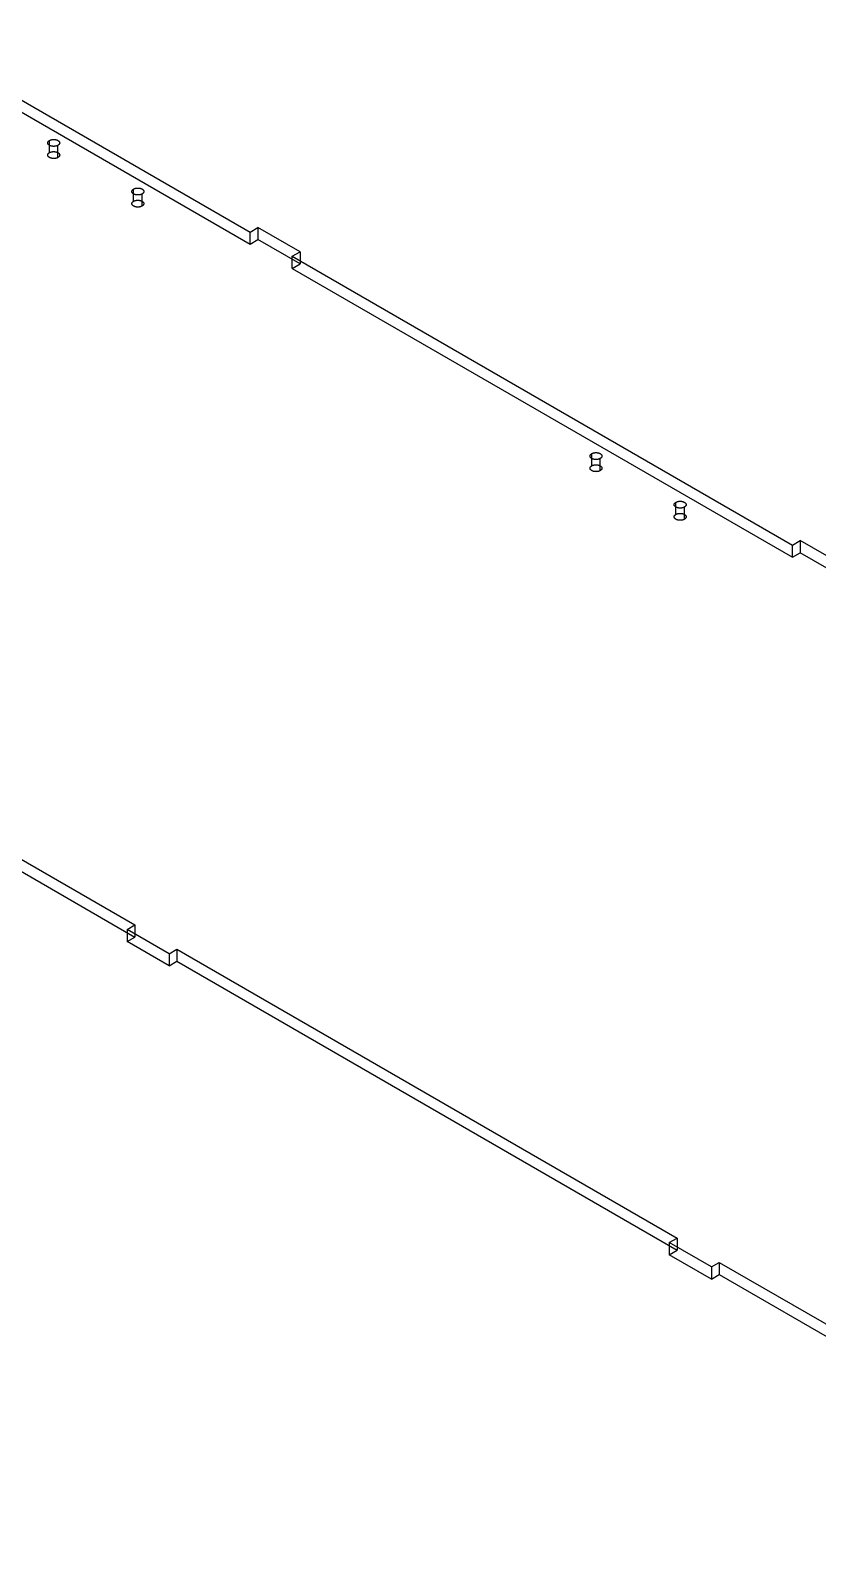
# Model space of a CAD drawing. Header units: inches. Extents: x 3 to 201, y 3 to 129.
# Drawn here: x 168.53 to 173.07, y 73.06 to 81.89 of the extents above; entities that cross this region are included whole.
import ezdxf

# ---------------------------------------------------------------- set-up
doc = ezdxf.new("R2010")
doc.units = ezdxf.units.IN
doc.header["$MEASUREMENT"] = 0

msp = doc.modelspace()

# ---------------------------------------------------------------- linework, layer by layer
at = {"layer": 'OUTLINE'}
for p, q in [((167.7884, 81.8925), (169.7976, 80.7324)), ((167.7884, 81.8225), (169.7976, 80.6624)), ((168.6315, 81.2458), (168.6316, 81.2468)), ((168.6316, 81.2448), (168.6315, 81.2458)), ((168.6316, 81.2468), (168.6317, 81.2478)), ((168.6317, 81.2439), (168.6316, 81.2448)), ((168.6317, 81.2478), (168.6319, 81.2487)), ((168.6319, 81.2429), (168.6317, 81.2439)), ((168.6319, 81.2487), (168.6322, 81.2497)), ((168.6322, 81.2419), (168.6319, 81.2429)), ((168.6322, 81.2497), (168.6326, 81.2506)), ((168.6326, 81.241), (168.6322, 81.2419)), ((168.6326, 81.2506), (168.633, 81.2516)), ((168.633, 81.24), (168.6326, 81.241)), ((168.633, 81.2516), (168.6336, 81.2525)), ((168.6336, 81.2391), (168.633, 81.24)), ((168.6336, 81.2525), (168.6342, 81.2534)), ((168.6342, 81.2382), (168.6336, 81.2391)), ((168.6342, 81.2534), (168.6348, 81.2543)), ((168.6348, 81.2373), (168.6342, 81.2382)), ((168.6348, 81.2543), (168.6356, 81.2552)), ((168.6356, 81.2364), (168.6348, 81.2373)), ((168.6356, 81.2552), (168.6364, 81.256)), ((168.6364, 81.2356), (168.6356, 81.2364)), ((168.6364, 81.256), (168.6373, 81.2569)), ((168.6373, 81.2347), (168.6364, 81.2356)), ((168.6373, 81.2569), (168.6383, 81.2577)), ((168.6383, 81.234), (168.6373, 81.2347)), ((168.6383, 81.2577), (168.6394, 81.2584)), ((168.6394, 81.2332), (168.6383, 81.234)), ((168.6394, 81.2584), (168.6405, 81.2592)), ((168.6405, 81.2324), (168.6394, 81.2332)), ((168.6405, 81.2592), (168.6416, 81.2599)), ((168.6416, 81.2317), (168.6405, 81.2324)), ((168.6416, 81.2599), (168.6429, 81.2605)), ((168.6416, 81.1899), (168.6416, 81.2599)), ((168.6429, 81.2605), (168.6441, 81.2612)), ((168.6441, 81.2612), (168.6455, 81.2618)), ((168.6455, 81.2618), (168.6469, 81.2623)), ((168.6469, 81.2623), (168.6483, 81.2629)), ((168.6483, 81.2629), (168.6498, 81.2633)), ((168.6498, 81.2633), (168.6513, 81.2638)), ((168.6513, 81.2638), (168.6528, 81.2642)), ((168.6528, 81.2642), (168.6544, 81.2645)), ((168.6544, 81.2645), (168.656, 81.2648)), ((168.656, 81.2648), (168.6576, 81.2651)), ((168.6576, 81.2651), (168.6593, 81.2653)), ((168.6593, 81.2653), (168.6609, 81.2655)), ((168.6609, 81.2655), (168.6626, 81.2656)), ((168.6626, 81.2656), (168.6643, 81.2657)), ((168.6643, 81.2657), (168.666, 81.2657)), ((168.666, 81.2657), (168.6677, 81.2657)), ((168.6677, 81.2657), (168.6694, 81.2656)), ((168.6694, 81.2656), (168.6711, 81.2655)), ((168.6711, 81.2655), (168.6727, 81.2653)), ((168.6727, 81.2653), (168.6744, 81.2651)), ((168.6744, 81.2651), (168.676, 81.2648)), ((168.676, 81.2648), (168.6776, 81.2645)), ((168.6776, 81.2645), (168.6792, 81.2642)), ((168.6792, 81.2642), (168.6807, 81.2638)), ((168.6807, 81.2638), (168.6822, 81.2633)), ((168.6822, 81.2633), (168.6837, 81.2629)), ((168.6837, 81.2629), (168.6851, 81.2623)), ((168.6851, 81.2623), (168.6865, 81.2618)), ((168.6865, 81.2618), (168.6879, 81.2612)), ((168.6879, 81.2612), (168.6891, 81.2605)), ((168.6891, 81.2605), (168.6904, 81.2599)), ((168.6904, 81.2599), (168.6915, 81.2592)), ((168.6915, 81.2324), (168.6904, 81.2317)), ((168.6915, 81.2592), (168.6926, 81.2584)), ((168.6926, 81.2332), (168.6915, 81.2324)), ((168.6926, 81.2584), (168.6937, 81.2577)), ((168.6937, 81.234), (168.6926, 81.2332)), ((168.6937, 81.2577), (168.6947, 81.2569)), ((168.6947, 81.2347), (168.6937, 81.234)), ((168.6947, 81.2569), (168.6956, 81.256)), ((168.6956, 81.2356), (168.6947, 81.2347)), ((168.6956, 81.256), (168.6964, 81.2552)), ((168.6964, 81.2364), (168.6956, 81.2356)), ((168.6964, 81.2552), (168.6972, 81.2543)), ((168.6972, 81.2373), (168.6964, 81.2364)), ((168.6972, 81.2543), (168.6978, 81.2534)), ((168.6978, 81.2382), (168.6972, 81.2373)), ((168.6978, 81.2534), (168.6984, 81.2525)), ((168.6984, 81.2391), (168.6978, 81.2382)), ((168.6984, 81.2525), (168.699, 81.2516)), ((168.699, 81.24), (168.6984, 81.2391)), ((168.699, 81.2516), (168.6994, 81.2506)), ((168.6994, 81.241), (168.699, 81.24)), ((168.6994, 81.2506), (168.6998, 81.2497)), ((168.6998, 81.2419), (168.6994, 81.241)), ((168.6998, 81.2497), (168.7001, 81.2487)), ((168.7001, 81.2429), (168.6998, 81.2419)), ((168.7001, 81.2487), (168.7003, 81.2478)), ((168.7003, 81.2439), (168.7001, 81.2429)), ((168.7003, 81.2478), (168.7004, 81.2468)), ((168.7004, 81.2448), (168.7003, 81.2439)), ((168.7004, 81.2468), (168.7005, 81.2458)), ((168.7005, 81.2458), (168.7004, 81.2448)), ((168.6315, 81.1758), (168.6316, 81.1768)), ((168.6316, 81.1748), (168.6315, 81.1758)), ((168.6316, 81.1768), (168.6317, 81.1778)), ((168.6317, 81.1739), (168.6316, 81.1748)), ((168.6317, 81.1778), (168.6319, 81.1787)), ((168.6319, 81.1729), (168.6317, 81.1739)), ((168.6319, 81.1787), (168.6322, 81.1797)), ((168.6322, 81.1719), (168.6319, 81.1729)), ((168.6322, 81.1797), (168.6326, 81.1806)), ((168.6326, 81.171), (168.6322, 81.1719)), ((168.6326, 81.1806), (168.633, 81.1816)), ((168.633, 81.17), (168.6326, 81.171)), ((168.633, 81.1816), (168.6336, 81.1825)), ((168.6336, 81.1691), (168.633, 81.17)), ((168.6336, 81.1825), (168.6342, 81.1834)), ((168.6342, 81.1682), (168.6336, 81.1691)), ((168.6342, 81.1834), (168.6348, 81.1843)), ((168.6348, 81.1673), (168.6342, 81.1682)), ((168.6348, 81.1843), (168.6356, 81.1852)), ((168.6356, 81.1664), (168.6348, 81.1673)), ((168.6356, 81.1852), (168.6364, 81.186)), ((168.6364, 81.1656), (168.6356, 81.1664)), ((168.6364, 81.186), (168.6373, 81.1869)), ((168.6373, 81.1648), (168.6364, 81.1656)), ((168.6373, 81.1869), (168.6383, 81.1877)), ((168.6383, 81.164), (168.6373, 81.1648)), ((168.6383, 81.1877), (168.6394, 81.1884)), ((168.6394, 81.1632), (168.6383, 81.164)), ((168.6394, 81.1884), (168.6405, 81.1892)), ((168.6405, 81.1624), (168.6394, 81.1632)), ((168.6405, 81.1892), (168.6416, 81.1899)), ((168.6416, 81.1617), (168.6405, 81.1624)), ((168.6429, 81.2311), (168.6416, 81.2317)), ((168.6416, 81.1899), (168.6429, 81.1906)), ((168.6429, 81.1611), (168.6416, 81.1617)), ((168.6441, 81.2304), (168.6429, 81.2311)), ((168.6429, 81.1906), (168.6441, 81.1912)), ((168.6441, 81.1604), (168.6429, 81.1611)), ((168.6455, 81.2298), (168.6441, 81.2304)), ((168.6441, 81.1912), (168.6455, 81.1918)), ((168.6455, 81.1598), (168.6441, 81.1604)), ((168.6469, 81.2293), (168.6455, 81.2298)), ((168.6455, 81.1918), (168.6469, 81.1924)), ((168.6469, 81.1593), (168.6455, 81.1598)), ((168.6483, 81.2287), (168.6469, 81.2293)), ((168.6469, 81.1924), (168.6483, 81.1929)), ((168.6483, 81.1587), (168.6469, 81.1593)), ((168.6498, 81.2283), (168.6483, 81.2287)), ((168.6483, 81.1929), (168.6498, 81.1934)), ((168.6498, 81.1583), (168.6483, 81.1587)), ((168.6513, 81.2278), (168.6498, 81.2283)), ((168.6498, 81.1934), (168.6513, 81.1938)), ((168.6513, 81.1578), (168.6498, 81.1583)), ((168.6528, 81.2274), (168.6513, 81.2278)), ((168.6513, 81.1938), (168.6528, 81.1942)), ((168.6528, 81.1574), (168.6513, 81.1578)), ((168.6544, 81.2271), (168.6528, 81.2274)), ((168.6528, 81.1942), (168.6544, 81.1945)), ((168.6544, 81.1571), (168.6528, 81.1574)), ((168.656, 81.2268), (168.6544, 81.2271)), ((168.6544, 81.1945), (168.656, 81.1948)), ((168.656, 81.1568), (168.6544, 81.1571)), ((168.6576, 81.2265), (168.656, 81.2268)), ((168.656, 81.1948), (168.6576, 81.1951)), ((168.6576, 81.1565), (168.656, 81.1568)), ((168.6593, 81.2263), (168.6576, 81.2265)), ((168.6576, 81.1951), (168.6593, 81.1953)), ((168.6593, 81.1563), (168.6576, 81.1565)), ((168.6609, 81.2261), (168.6593, 81.2263)), ((168.6593, 81.1953), (168.6609, 81.1955)), ((168.6609, 81.1561), (168.6593, 81.1563)), ((168.6626, 81.226), (168.6609, 81.2261)), ((168.6609, 81.1955), (168.6626, 81.1956)), ((168.6626, 81.156), (168.6609, 81.1561)), ((168.6643, 81.2259), (168.6626, 81.226)), ((168.6626, 81.1956), (168.6643, 81.1957)), ((168.6643, 81.1559), (168.6626, 81.156)), ((168.666, 81.2259), (168.6643, 81.2259)), ((168.6643, 81.1957), (168.666, 81.1957)), ((168.666, 81.1559), (168.6643, 81.1559)), ((168.6677, 81.2259), (168.666, 81.2259)), ((168.666, 81.1957), (168.6677, 81.1957)), ((168.6677, 81.1559), (168.666, 81.1559)), ((168.6694, 81.226), (168.6677, 81.2259)), ((168.6677, 81.1957), (168.6694, 81.1956)), ((168.6694, 81.156), (168.6677, 81.1559)), ((168.6711, 81.2261), (168.6694, 81.226)), ((168.6694, 81.1956), (168.6711, 81.1955)), ((168.6711, 81.1561), (168.6694, 81.156)), ((168.6727, 81.2263), (168.6711, 81.2261)), ((168.6711, 81.1955), (168.6727, 81.1953)), ((168.6727, 81.1563), (168.6711, 81.1561)), ((168.6744, 81.2265), (168.6727, 81.2263)), ((168.6727, 81.1953), (168.6744, 81.1951)), ((168.6744, 81.1565), (168.6727, 81.1563)), ((168.676, 81.2268), (168.6744, 81.2265)), ((168.6744, 81.1951), (168.676, 81.1948)), ((168.676, 81.1568), (168.6744, 81.1565)), ((168.6776, 81.2271), (168.676, 81.2268)), ((168.676, 81.1948), (168.6776, 81.1945)), ((168.6776, 81.1571), (168.676, 81.1568)), ((168.6792, 81.2274), (168.6776, 81.2271)), ((168.6776, 81.1945), (168.6792, 81.1942)), ((168.6792, 81.1574), (168.6776, 81.1571)), ((168.6807, 81.2278), (168.6792, 81.2274)), ((168.6792, 81.1942), (168.6807, 81.1938)), ((168.6807, 81.1578), (168.6792, 81.1574)), ((168.6822, 81.2283), (168.6807, 81.2278)), ((168.6807, 81.1938), (168.6822, 81.1934)), ((168.6822, 81.1583), (168.6807, 81.1578)), ((168.6837, 81.2287), (168.6822, 81.2283)), ((168.6822, 81.1934), (168.6837, 81.1929)), ((168.6837, 81.1587), (168.6822, 81.1583)), ((168.6851, 81.2293), (168.6837, 81.2287)), ((168.6837, 81.1929), (168.6851, 81.1924)), ((168.6851, 81.1593), (168.6837, 81.1587)), ((168.6865, 81.2298), (168.6851, 81.2293)), ((168.6851, 81.1924), (168.6865, 81.1918)), ((168.6865, 81.1598), (168.6851, 81.1593)), ((168.6879, 81.2304), (168.6865, 81.2298)), ((168.6865, 81.1918), (168.6879, 81.1912)), ((168.6879, 81.1604), (168.6865, 81.1598)), ((168.6891, 81.2311), (168.6879, 81.2304)), ((168.6879, 81.1912), (168.6891, 81.1906)), ((168.6891, 81.1611), (168.6879, 81.1604)), ((168.6904, 81.2317), (168.6891, 81.2311)), ((168.6891, 81.1906), (168.6904, 81.1899)), ((168.6904, 81.1617), (168.6891, 81.1611)), ((168.6904, 81.1617), (168.6904, 81.2317)), ((168.6904, 81.1899), (168.6915, 81.1892)), ((168.6915, 81.1624), (168.6904, 81.1617)), ((168.6915, 81.1892), (168.6926, 81.1884)), ((168.6926, 81.1632), (168.6915, 81.1624)), ((168.6926, 81.1884), (168.6937, 81.1877)), ((168.6937, 81.164), (168.6926, 81.1632)), ((168.6937, 81.1877), (168.6947, 81.1869)), ((168.6947, 81.1648), (168.6937, 81.164)), ((168.6947, 81.1869), (168.6956, 81.186)), ((168.6956, 81.1656), (168.6947, 81.1648)), ((168.6956, 81.186), (168.6964, 81.1852)), ((168.6964, 81.1664), (168.6956, 81.1656)), ((168.6964, 81.1852), (168.6972, 81.1843)), ((168.6972, 81.1673), (168.6964, 81.1664)), ((168.6972, 81.1843), (168.6978, 81.1834)), ((168.6978, 81.1682), (168.6972, 81.1673)), ((168.6978, 81.1834), (168.6984, 81.1825)), ((168.6984, 81.1691), (168.6978, 81.1682)), ((168.6984, 81.1825), (168.699, 81.1816)), ((168.699, 81.17), (168.6984, 81.1691)), ((168.699, 81.1816), (168.6994, 81.1806)), ((168.6994, 81.171), (168.699, 81.17)), ((168.6994, 81.1806), (168.6998, 81.1797)), ((168.6998, 81.1719), (168.6994, 81.171)), ((168.6998, 81.1797), (168.7001, 81.1787)), ((168.7001, 81.1729), (168.6998, 81.1719)), ((168.7001, 81.1787), (168.7003, 81.1778)), ((168.7003, 81.1739), (168.7001, 81.1729)), ((168.7003, 81.1778), (168.7004, 81.1768)), ((168.7004, 81.1748), (168.7003, 81.1739)), ((168.7004, 81.1768), (168.7005, 81.1758)), ((168.7005, 81.1758), (168.7004, 81.1748)), ((169.1165, 80.9668), (169.1166, 80.9678)), ((169.1166, 80.9678), (169.1168, 80.9687)), ((169.1168, 80.9687), (169.1171, 80.9697)), ((169.1171, 80.9697), (169.1175, 80.9707)), ((169.1175, 80.9707), (169.1179, 80.9716)), ((169.1179, 80.9716), (169.1185, 80.9725)), ((169.1185, 80.9725), (169.1191, 80.9734)), ((169.1191, 80.9734), (169.1198, 80.9743)), ((169.1198, 80.9743), (169.1205, 80.9752)), ((169.1205, 80.9752), (169.1214, 80.9761)), ((169.1214, 80.9761), (169.1223, 80.9769)), ((169.1223, 80.9769), (169.1232, 80.9777)), ((169.1232, 80.9777), (169.1243, 80.9784)), ((169.1243, 80.9784), (169.1254, 80.9792)), ((169.1254, 80.9792), (169.1266, 80.9799)), ((169.1266, 80.9799), (169.1278, 80.9806)), ((169.1266, 80.9099), (169.1266, 80.9799)), ((169.1278, 80.9806), (169.1291, 80.9812)), ((169.1291, 80.9812), (169.1304, 80.9818)), ((169.1304, 80.9818), (169.1318, 80.9824)), ((169.1318, 80.9824), (169.1332, 80.9829)), ((169.1332, 80.9829), (169.1347, 80.9834)), ((169.1347, 80.9834), (169.1362, 80.9838)), ((169.1362, 80.9838), (169.1377, 80.9842)), ((169.1377, 80.9842), (169.1393, 80.9846)), ((169.1393, 80.9846), (169.1409, 80.9849)), ((169.1409, 80.9849), (169.1425, 80.9851)), ((169.1425, 80.9851), (169.1442, 80.9853)), ((169.1442, 80.9853), (169.1459, 80.9855)), ((169.1459, 80.9855), (169.1475, 80.9856)), ((169.1475, 80.9856), (169.1492, 80.9857)), ((169.1492, 80.9857), (169.1509, 80.9857)), ((169.1509, 80.9857), (169.1526, 80.9857)), ((169.1526, 80.9857), (169.1543, 80.9856)), ((169.1543, 80.9856), (169.156, 80.9855)), ((169.156, 80.9855), (169.1576, 80.9853)), ((169.1576, 80.9853), (169.1593, 80.9851)), ((169.1593, 80.9851), (169.1609, 80.9849)), ((169.1609, 80.9849), (169.1625, 80.9846)), ((169.1625, 80.9846), (169.1641, 80.9842)), ((169.1641, 80.9842), (169.1657, 80.9838)), ((169.1657, 80.9838), (169.1672, 80.9834)), ((169.1672, 80.9834), (169.1686, 80.9829)), ((169.1686, 80.9829), (169.1701, 80.9824)), ((169.1701, 80.9824), (169.1714, 80.9818)), ((169.1714, 80.9818), (169.1728, 80.9812)), ((169.1728, 80.9812), (169.1741, 80.9806)), ((169.1741, 80.9806), (169.1753, 80.9799)), ((169.1753, 80.9799), (169.1765, 80.9792)), ((169.1765, 80.9792), (169.1776, 80.9784)), ((169.1776, 80.9784), (169.1786, 80.9777)), ((169.1786, 80.9777), (169.1796, 80.9769)), ((169.1796, 80.9769), (169.1805, 80.9761)), ((169.1805, 80.9761), (169.1813, 80.9752)), ((169.1813, 80.9752), (169.1821, 80.9743)), ((169.1821, 80.9743), (169.1828, 80.9734)), ((169.1828, 80.9734), (169.1834, 80.9725)), ((169.1834, 80.9725), (169.1839, 80.9716)), ((169.1839, 80.9716), (169.1843, 80.9707)), ((169.1843, 80.9707), (169.1847, 80.9697)), ((169.1847, 80.9697), (169.185, 80.9687)), ((169.185, 80.9687), (169.1852, 80.9678)), ((169.1852, 80.9678), (169.1853, 80.9668)), ((169.1165, 80.9658), (169.1165, 80.9668)), ((169.1165, 80.9648), (169.1165, 80.9658)), ((169.1166, 80.9639), (169.1165, 80.9648)), ((169.1165, 80.8968), (169.1166, 80.8978)), ((169.1165, 80.8958), (169.1165, 80.8968)), ((169.1165, 80.8949), (169.1165, 80.8958)), ((169.1166, 80.8939), (169.1165, 80.8949)), ((169.1168, 80.9629), (169.1166, 80.9639)), ((169.1166, 80.8978), (169.1168, 80.8988)), ((169.1168, 80.8929), (169.1166, 80.8939)), ((169.1171, 80.9619), (169.1168, 80.9629)), ((169.1168, 80.8988), (169.1171, 80.8997)), ((169.1171, 80.892), (169.1168, 80.8929)), ((169.1175, 80.961), (169.1171, 80.9619)), ((169.1171, 80.8997), (169.1175, 80.9007)), ((169.1175, 80.891), (169.1171, 80.892)), ((169.1179, 80.9601), (169.1175, 80.961)), ((169.1175, 80.9007), (169.1179, 80.9016)), ((169.1179, 80.8901), (169.1175, 80.891)), ((169.1185, 80.9591), (169.1179, 80.9601)), ((169.1179, 80.9016), (169.1185, 80.9025)), ((169.1185, 80.8891), (169.1179, 80.8901)), ((169.1191, 80.9582), (169.1185, 80.9591)), ((169.1185, 80.9025), (169.1191, 80.9034)), ((169.1191, 80.8882), (169.1185, 80.8891)), ((169.1198, 80.9573), (169.1191, 80.9582)), ((169.1191, 80.9034), (169.1198, 80.9043)), ((169.1198, 80.8873), (169.1191, 80.8882)), ((169.1205, 80.9564), (169.1198, 80.9573)), ((169.1198, 80.9043), (169.1205, 80.9052)), ((169.1205, 80.8865), (169.1198, 80.8873)), ((169.1214, 80.9556), (169.1205, 80.9564)), ((169.1205, 80.9052), (169.1214, 80.9061)), ((169.1214, 80.8856), (169.1205, 80.8865)), ((169.1223, 80.9548), (169.1214, 80.9556)), ((169.1214, 80.9061), (169.1223, 80.9069)), ((169.1223, 80.8848), (169.1214, 80.8856)), ((169.1232, 80.954), (169.1223, 80.9548)), ((169.1223, 80.9069), (169.1232, 80.9077)), ((169.1232, 80.884), (169.1223, 80.8848)), ((169.1243, 80.9532), (169.1232, 80.954)), ((169.1232, 80.9077), (169.1243, 80.9085)), ((169.1243, 80.8832), (169.1232, 80.884)), ((169.1254, 80.9525), (169.1243, 80.9532)), ((169.1243, 80.9085), (169.1254, 80.9092)), ((169.1254, 80.8825), (169.1243, 80.8832)), ((169.1266, 80.9518), (169.1254, 80.9525)), ((169.1254, 80.9092), (169.1266, 80.9099)), ((169.1266, 80.8818), (169.1254, 80.8825)), ((169.1278, 80.9511), (169.1266, 80.9518)), ((169.1266, 80.9099), (169.1278, 80.9106)), ((169.1278, 80.8811), (169.1266, 80.8818)), ((169.1291, 80.9504), (169.1278, 80.9511)), ((169.1278, 80.9106), (169.1291, 80.9112)), ((169.1291, 80.8805), (169.1278, 80.8811)), ((169.1304, 80.9498), (169.1291, 80.9504)), ((169.1291, 80.9112), (169.1304, 80.9118)), ((169.1304, 80.8799), (169.1291, 80.8805)), ((169.1318, 80.9493), (169.1304, 80.9498)), ((169.1304, 80.9118), (169.1318, 80.9124)), ((169.1318, 80.8793), (169.1304, 80.8799)), ((169.1332, 80.9488), (169.1318, 80.9493)), ((169.1318, 80.9124), (169.1332, 80.9129)), ((169.1332, 80.8788), (169.1318, 80.8793)), ((169.1347, 80.9483), (169.1332, 80.9488)), ((169.1332, 80.9129), (169.1347, 80.9134)), ((169.1347, 80.8783), (169.1332, 80.8788)), ((169.1362, 80.9478), (169.1347, 80.9483)), ((169.1347, 80.9134), (169.1362, 80.9138)), ((169.1377, 80.9474), (169.1362, 80.9478)), ((169.1362, 80.9138), (169.1377, 80.9142)), ((169.1393, 80.9471), (169.1377, 80.9474)), ((169.1377, 80.9142), (169.1393, 80.9146)), ((169.1409, 80.9468), (169.1393, 80.9471)), ((169.1393, 80.9146), (169.1409, 80.9149)), ((169.1425, 80.9465), (169.1409, 80.9468)), ((169.1409, 80.9149), (169.1425, 80.9151)), ((169.1442, 80.9463), (169.1425, 80.9465)), ((169.1425, 80.9151), (169.1442, 80.9153)), ((169.1459, 80.9461), (169.1442, 80.9463)), ((169.1442, 80.9153), (169.1459, 80.9155)), ((169.1475, 80.946), (169.1459, 80.9461)), ((169.1459, 80.9155), (169.1475, 80.9156)), ((169.1492, 80.946), (169.1475, 80.946)), ((169.1475, 80.9156), (169.1492, 80.9157)), ((169.1509, 80.9459), (169.1492, 80.946)), ((169.1492, 80.9157), (169.1509, 80.9157)), ((169.1526, 80.946), (169.1509, 80.9459)), ((169.1509, 80.9157), (169.1526, 80.9157)), ((169.1543, 80.946), (169.1526, 80.946)), ((169.1526, 80.9157), (169.1543, 80.9156)), ((169.156, 80.9461), (169.1543, 80.946)), ((169.1543, 80.9156), (169.156, 80.9155)), ((169.1576, 80.9463), (169.156, 80.9461)), ((169.156, 80.9155), (169.1576, 80.9153)), ((169.1593, 80.9465), (169.1576, 80.9463)), ((169.1576, 80.9153), (169.1593, 80.9151)), ((169.1609, 80.9468), (169.1593, 80.9465)), ((169.1593, 80.9151), (169.1609, 80.9149)), ((169.1625, 80.9471), (169.1609, 80.9468)), ((169.1609, 80.9149), (169.1625, 80.9146)), ((169.1641, 80.9474), (169.1625, 80.9471)), ((169.1625, 80.9146), (169.1641, 80.9142)), ((169.1657, 80.9478), (169.1641, 80.9474)), ((169.1641, 80.9142), (169.1657, 80.9138)), ((169.1672, 80.9483), (169.1657, 80.9478)), ((169.1657, 80.9138), (169.1672, 80.9134)), ((169.1686, 80.9488), (169.1672, 80.9483)), ((169.1672, 80.9134), (169.1686, 80.9129)), ((169.1686, 80.8788), (169.1672, 80.8783)), ((169.1701, 80.9493), (169.1686, 80.9488)), ((169.1686, 80.9129), (169.1701, 80.9124)), ((169.1701, 80.8793), (169.1686, 80.8788)), ((169.1714, 80.9498), (169.1701, 80.9493)), ((169.1701, 80.9124), (169.1714, 80.9118)), ((169.1714, 80.8799), (169.1701, 80.8793)), ((169.1728, 80.9504), (169.1714, 80.9498)), ((169.1714, 80.9118), (169.1728, 80.9112)), ((169.1728, 80.8805), (169.1714, 80.8799)), ((169.1741, 80.9511), (169.1728, 80.9504)), ((169.1728, 80.9112), (169.1741, 80.9106)), ((169.1741, 80.8811), (169.1728, 80.8805)), ((169.1753, 80.9518), (169.1741, 80.9511)), ((169.1741, 80.9106), (169.1753, 80.9099)), ((169.1753, 80.8818), (169.1741, 80.8811)), ((169.1765, 80.9525), (169.1753, 80.9518)), ((169.1753, 80.8818), (169.1753, 80.9518)), ((169.1753, 80.9099), (169.1765, 80.9092)), ((169.1765, 80.8825), (169.1753, 80.8818)), ((169.1776, 80.9532), (169.1765, 80.9525)), ((169.1765, 80.9092), (169.1776, 80.9085)), ((169.1776, 80.8832), (169.1765, 80.8825)), ((169.1786, 80.954), (169.1776, 80.9532)), ((169.1776, 80.9085), (169.1786, 80.9077)), ((169.1786, 80.884), (169.1776, 80.8832)), ((169.1796, 80.9548), (169.1786, 80.954)), ((169.1786, 80.9077), (169.1796, 80.9069)), ((169.1796, 80.8848), (169.1786, 80.884)), ((169.1805, 80.9556), (169.1796, 80.9548)), ((169.1796, 80.9069), (169.1805, 80.9061)), ((169.1805, 80.8856), (169.1796, 80.8848)), ((169.1813, 80.9564), (169.1805, 80.9556)), ((169.1805, 80.9061), (169.1813, 80.9052)), ((169.1813, 80.8865), (169.1805, 80.8856)), ((169.1821, 80.9573), (169.1813, 80.9564)), ((169.1813, 80.9052), (169.1821, 80.9043)), ((169.1821, 80.8873), (169.1813, 80.8865)), ((169.1828, 80.9582), (169.1821, 80.9573)), ((169.1821, 80.9043), (169.1828, 80.9034)), ((169.1828, 80.8882), (169.1821, 80.8873)), ((169.1834, 80.9591), (169.1828, 80.9582)), ((169.1828, 80.9034), (169.1834, 80.9025)), ((169.1834, 80.8891), (169.1828, 80.8882)), ((169.1839, 80.9601), (169.1834, 80.9591)), ((169.1834, 80.9025), (169.1839, 80.9016)), ((169.1839, 80.8901), (169.1834, 80.8891)), ((169.1843, 80.961), (169.1839, 80.9601)), ((169.1839, 80.9016), (169.1843, 80.9007)), ((169.1843, 80.891), (169.1839, 80.8901)), ((169.1847, 80.9619), (169.1843, 80.961)), ((169.1843, 80.9007), (169.1847, 80.8997)), ((169.1847, 80.892), (169.1843, 80.891)), ((169.185, 80.9629), (169.1847, 80.9619)), ((169.1847, 80.8997), (169.185, 80.8988)), ((169.185, 80.8929), (169.1847, 80.892)), ((169.1852, 80.9639), (169.185, 80.9629)), ((169.185, 80.8988), (169.1852, 80.8978)), ((169.1852, 80.8939), (169.185, 80.8929)), ((169.1853, 80.9648), (169.1852, 80.9639)), ((169.1852, 80.8978), (169.1853, 80.8968)), ((169.1853, 80.8949), (169.1852, 80.8939)), ((169.1853, 80.9668), (169.1854, 80.9658)), ((169.1854, 80.9658), (169.1853, 80.9648)), ((169.1853, 80.8968), (169.1854, 80.8958)), ((169.1854, 80.8958), (169.1853, 80.8949)), ((169.1362, 80.8778), (169.1347, 80.8783)), ((169.1377, 80.8775), (169.1362, 80.8778)), ((169.1393, 80.8771), (169.1377, 80.8775)), ((169.1409, 80.8768), (169.1393, 80.8771)), ((169.1425, 80.8765), (169.1409, 80.8768)), ((169.1442, 80.8763), (169.1425, 80.8765)), ((169.1459, 80.8762), (169.1442, 80.8763)), ((169.1475, 80.876), (169.1459, 80.8762)), ((169.1492, 80.876), (169.1475, 80.876)), ((169.1509, 80.8759), (169.1492, 80.876)), ((169.1526, 80.876), (169.1509, 80.8759)), ((169.1543, 80.876), (169.1526, 80.876)), ((169.156, 80.8762), (169.1543, 80.876)), ((169.1576, 80.8763), (169.156, 80.8762)), ((169.1593, 80.8765), (169.1576, 80.8763)), ((169.1609, 80.8768), (169.1593, 80.8765)), ((169.1625, 80.8771), (169.1609, 80.8768)), ((169.1641, 80.8775), (169.1625, 80.8771)), ((169.1657, 80.8778), (169.1641, 80.8775)), ((169.1672, 80.8783), (169.1657, 80.8778)), ((169.7976, 80.7324), (169.8431, 80.7587)), ((169.7976, 80.6624), (169.7976, 80.7324)), ((169.8431, 80.7587), (169.8431, 80.6887)), ((170.0856, 80.6187), (169.8431, 80.7587)), ((169.7976, 80.6624), (169.8431, 80.6887)), ((170.0856, 80.5487), (169.8431, 80.6887)), ((170.0401, 80.5924), (170.0856, 80.6187)), ((170.0856, 80.6187), (170.0856, 80.5487)), ((170.0401, 80.5924), (172.9223, 78.9284)), ((170.0401, 80.5224), (170.0401, 80.5924)), ((170.0401, 80.5224), (170.0856, 80.5487)), ((170.0401, 80.5224), (172.9223, 78.8584)), ((171.7562, 79.4427), (171.7563, 79.4437)), ((171.7562, 79.4417), (171.7562, 79.4427)), ((171.7562, 79.4408), (171.7562, 79.4417)), ((171.7563, 79.4398), (171.7562, 79.4408)), ((171.7563, 79.4437), (171.7566, 79.4447)), ((171.7566, 79.4388), (171.7563, 79.4398)), ((171.7566, 79.4447), (171.7568, 79.4456)), ((171.7568, 79.4379), (171.7566, 79.4388)), ((171.7568, 79.4456), (171.7572, 79.4466)), ((171.7572, 79.4369), (171.7568, 79.4379)), ((171.7572, 79.4466), (171.7577, 79.4475)), ((171.7577, 79.436), (171.7572, 79.4369)), ((171.7577, 79.4475), (171.7582, 79.4484)), ((171.7582, 79.435), (171.7577, 79.436)), ((171.7577, 79.3775), (171.7582, 79.3784)), ((171.7582, 79.4484), (171.7588, 79.4494)), ((171.7588, 79.4341), (171.7582, 79.435)), ((171.7582, 79.3784), (171.7588, 79.3794)), ((171.7588, 79.4494), (171.7595, 79.4502)), ((171.7595, 79.4332), (171.7588, 79.4341)), ((171.7588, 79.3794), (171.7595, 79.3803)), ((171.7595, 79.4502), (171.7602, 79.4511)), ((171.7602, 79.4324), (171.7595, 79.4332)), ((171.7595, 79.3803), (171.7602, 79.3811)), ((171.7602, 79.4511), (171.7611, 79.452)), ((171.7611, 79.4315), (171.7602, 79.4324)), ((171.7602, 79.3811), (171.7611, 79.382)), ((171.7611, 79.452), (171.762, 79.4528)), ((171.762, 79.4307), (171.7611, 79.4315)), ((171.7611, 79.382), (171.762, 79.3828)), ((171.762, 79.4528), (171.763, 79.4536)), ((171.763, 79.4299), (171.762, 79.4307)), ((171.762, 79.3828), (171.763, 79.3836)), ((171.763, 79.4536), (171.764, 79.4544)), ((171.764, 79.4291), (171.763, 79.4299)), ((171.763, 79.3836), (171.764, 79.3844)), ((171.764, 79.4544), (171.7651, 79.4551)), ((171.7651, 79.4284), (171.764, 79.4291)), ((171.764, 79.3844), (171.7651, 79.3851)), ((171.7651, 79.4551), (171.7663, 79.4558)), ((171.7663, 79.4277), (171.7651, 79.4284)), ((171.7651, 79.3851), (171.7663, 79.3858)), ((171.7663, 79.4558), (171.7675, 79.4565)), ((171.7663, 79.3858), (171.7663, 79.4558)), ((171.7675, 79.427), (171.7663, 79.4277)), ((171.7663, 79.3858), (171.7675, 79.3865)), ((171.7675, 79.4565), (171.7688, 79.4571)), ((171.7688, 79.4264), (171.7675, 79.427)), ((171.7675, 79.3865), (171.7688, 79.3871)), ((171.7688, 79.4571), (171.7701, 79.4577)), ((171.7701, 79.4258), (171.7688, 79.4264)), ((171.7688, 79.3871), (171.7701, 79.3877)), ((171.7701, 79.4577), (171.7715, 79.4583)), ((171.7715, 79.4252), (171.7701, 79.4258)), ((171.7701, 79.3877), (171.7715, 79.3883)), ((171.7715, 79.4583), (171.7729, 79.4588)), ((171.7729, 79.4247), (171.7715, 79.4252)), ((171.7715, 79.3883), (171.7729, 79.3888)), ((171.7729, 79.4588), (171.7744, 79.4593)), ((171.7744, 79.4242), (171.7729, 79.4247)), ((171.7729, 79.3888), (171.7744, 79.3893)), ((171.7744, 79.4593), (171.7759, 79.4597)), ((171.7759, 79.4238), (171.7744, 79.4242)), ((171.7744, 79.3893), (171.7759, 79.3897)), ((171.7759, 79.4597), (171.7775, 79.4601)), ((171.7775, 79.4234), (171.7759, 79.4238)), ((171.7759, 79.3897), (171.7775, 79.3901)), ((171.7775, 79.4601), (171.779, 79.4605)), ((171.779, 79.423), (171.7775, 79.4234)), ((171.7775, 79.3901), (171.779, 79.3905)), ((171.779, 79.4605), (171.7806, 79.4608)), ((171.7806, 79.4227), (171.779, 79.423)), ((171.779, 79.3905), (171.7806, 79.3908)), ((171.7806, 79.4608), (171.7823, 79.461)), ((171.7823, 79.4224), (171.7806, 79.4227)), ((171.7806, 79.3908), (171.7823, 79.391)), ((171.7823, 79.461), (171.7839, 79.4613)), ((171.7839, 79.4222), (171.7823, 79.4224)), ((171.7823, 79.391), (171.7839, 79.3913)), ((171.7839, 79.4613), (171.7856, 79.4614)), ((171.7856, 79.4221), (171.7839, 79.4222)), ((171.7839, 79.3913), (171.7856, 79.3914)), ((171.7856, 79.4614), (171.7873, 79.4615)), ((171.7873, 79.4219), (171.7856, 79.4221)), ((171.7856, 79.3914), (171.7873, 79.3915)), ((171.7873, 79.4615), (171.7889, 79.4616)), ((171.7889, 79.4219), (171.7873, 79.4219)), ((171.7873, 79.3915), (171.7889, 79.3916)), ((171.7889, 79.4616), (171.7906, 79.4616)), ((171.7906, 79.4218), (171.7889, 79.4219)), ((171.7889, 79.3916), (171.7906, 79.3916)), ((171.7906, 79.4616), (171.7923, 79.4616)), ((171.7923, 79.4219), (171.7906, 79.4218)), ((171.7906, 79.3916), (171.7923, 79.3916)), ((171.7923, 79.4616), (171.794, 79.4615)), ((171.794, 79.4219), (171.7923, 79.4219)), ((171.7923, 79.3916), (171.794, 79.3915)), ((171.794, 79.4615), (171.7957, 79.4614)), ((171.7957, 79.4221), (171.794, 79.4219)), ((171.794, 79.3915), (171.7957, 79.3914)), ((171.7957, 79.4614), (171.7974, 79.4613)), ((171.7974, 79.4222), (171.7957, 79.4221)), ((171.7957, 79.3914), (171.7974, 79.3913)), ((171.7974, 79.4613), (171.799, 79.461)), ((171.799, 79.4224), (171.7974, 79.4222)), ((171.7974, 79.3913), (171.799, 79.391)), ((171.799, 79.461), (171.8006, 79.4608)), ((171.8006, 79.4227), (171.799, 79.4224)), ((171.799, 79.391), (171.8006, 79.3908)), ((171.8006, 79.4608), (171.8023, 79.4605)), ((171.8023, 79.423), (171.8006, 79.4227)), ((171.8006, 79.3908), (171.8023, 79.3905)), ((171.8023, 79.4605), (171.8038, 79.4601)), ((171.8038, 79.4234), (171.8023, 79.423)), ((171.8023, 79.3905), (171.8038, 79.3901)), ((171.8038, 79.4601), (171.8054, 79.4597)), ((171.8054, 79.4238), (171.8038, 79.4234)), ((171.8038, 79.3901), (171.8054, 79.3897)), ((171.8054, 79.4597), (171.8069, 79.4593)), ((171.8069, 79.4242), (171.8054, 79.4238)), ((171.8054, 79.3897), (171.8069, 79.3893)), ((171.8069, 79.4593), (171.8084, 79.4588)), ((171.8084, 79.4247), (171.8069, 79.4242)), ((171.8069, 79.3893), (171.8084, 79.3888)), ((171.8084, 79.4588), (171.8098, 79.4583)), ((171.8098, 79.4252), (171.8084, 79.4247)), ((171.8084, 79.3888), (171.8098, 79.3883)), ((171.8098, 79.4583), (171.8112, 79.4577)), ((171.8112, 79.4258), (171.8098, 79.4252)), ((171.8098, 79.3883), (171.8112, 79.3877)), ((171.8112, 79.4577), (171.8125, 79.4571)), ((171.8125, 79.4264), (171.8112, 79.4258)), ((171.8112, 79.3877), (171.8125, 79.3871)), ((171.8125, 79.4571), (171.8138, 79.4565)), ((171.8138, 79.427), (171.8125, 79.4264)), ((171.8125, 79.3871), (171.8138, 79.3865)), ((171.8138, 79.4565), (171.815, 79.4558)), ((171.815, 79.4277), (171.8138, 79.427)), ((171.8138, 79.3865), (171.815, 79.3858)), ((171.815, 79.4558), (171.8162, 79.4551)), ((171.8162, 79.4284), (171.815, 79.4277)), ((171.815, 79.3577), (171.815, 79.4277)), ((171.815, 79.3858), (171.8162, 79.3851)), ((171.8162, 79.4551), (171.8173, 79.4544)), ((171.8173, 79.4291), (171.8162, 79.4284)), ((171.8162, 79.3851), (171.8173, 79.3844)), ((171.8173, 79.4544), (171.8183, 79.4536)), ((171.8183, 79.4299), (171.8173, 79.4291)), ((171.8173, 79.3844), (171.8183, 79.3836)), ((171.8183, 79.4536), (171.8193, 79.4528)), ((171.8193, 79.4307), (171.8183, 79.4299)), ((171.8183, 79.3836), (171.8193, 79.3828)), ((171.8193, 79.4528), (171.8202, 79.452)), ((171.8202, 79.4315), (171.8193, 79.4307)), ((171.8193, 79.3828), (171.8202, 79.382)), ((171.8202, 79.452), (171.821, 79.4511)), ((171.821, 79.4324), (171.8202, 79.4315)), ((171.8202, 79.382), (171.821, 79.3811)), ((171.821, 79.4511), (171.8218, 79.4502)), ((171.8218, 79.4332), (171.821, 79.4324)), ((171.821, 79.3811), (171.8218, 79.3803)), ((171.8218, 79.4502), (171.8225, 79.4494)), ((171.8225, 79.4341), (171.8218, 79.4332)), ((171.8218, 79.3803), (171.8225, 79.3794)), ((171.8225, 79.4494), (171.8231, 79.4484)), ((171.8231, 79.435), (171.8225, 79.4341)), ((171.8225, 79.3794), (171.8231, 79.3784)), ((171.8231, 79.4484), (171.8236, 79.4475)), ((171.8236, 79.436), (171.8231, 79.435)), ((171.8231, 79.3784), (171.8236, 79.3775)), ((171.8236, 79.4475), (171.8241, 79.4466)), ((171.8241, 79.4369), (171.8236, 79.436)), ((171.8241, 79.4466), (171.8244, 79.4456)), ((171.8244, 79.4379), (171.8241, 79.4369)), ((171.8244, 79.4456), (171.8247, 79.4447)), ((171.8247, 79.4388), (171.8244, 79.4379)), ((171.8247, 79.4447), (171.8249, 79.4437)), ((171.8249, 79.4398), (171.8247, 79.4388)), ((171.8249, 79.4437), (171.8251, 79.4427)), ((171.8251, 79.4408), (171.8249, 79.4398)), ((171.8251, 79.4427), (171.8251, 79.4417)), ((171.8251, 79.4417), (171.8251, 79.4408)), ((171.7562, 79.3727), (171.7563, 79.3737)), ((171.7562, 79.3717), (171.7562, 79.3727)), ((171.7562, 79.3708), (171.7562, 79.3717)), ((171.7563, 79.3698), (171.7562, 79.3708)), ((171.7563, 79.3737), (171.7566, 79.3747)), ((171.7566, 79.3688), (171.7563, 79.3698)), ((171.7566, 79.3747), (171.7568, 79.3756)), ((171.7568, 79.3679), (171.7566, 79.3688)), ((171.7568, 79.3756), (171.7572, 79.3766)), ((171.7572, 79.3669), (171.7568, 79.3679)), ((171.7572, 79.3766), (171.7577, 79.3775)), ((171.7577, 79.366), (171.7572, 79.3669)), ((171.7582, 79.365), (171.7577, 79.366)), ((171.7588, 79.3641), (171.7582, 79.365)), ((171.7595, 79.3632), (171.7588, 79.3641)), ((171.7602, 79.3624), (171.7595, 79.3632)), ((171.7611, 79.3615), (171.7602, 79.3624)), ((171.762, 79.3607), (171.7611, 79.3615)), ((171.763, 79.3599), (171.762, 79.3607)), ((171.764, 79.3591), (171.763, 79.3599)), ((171.7651, 79.3584), (171.764, 79.3591)), ((171.7663, 79.3577), (171.7651, 79.3584)), ((171.7675, 79.357), (171.7663, 79.3577)), ((171.7688, 79.3564), (171.7675, 79.357)), ((171.7701, 79.3558), (171.7688, 79.3564)), ((171.7715, 79.3552), (171.7701, 79.3558)), ((171.7729, 79.3547), (171.7715, 79.3552)), ((171.7744, 79.3542), (171.7729, 79.3547)), ((171.7759, 79.3538), (171.7744, 79.3542)), ((171.7775, 79.3534), (171.7759, 79.3538)), ((171.779, 79.353), (171.7775, 79.3534)), ((171.7806, 79.3527), (171.779, 79.353)), ((171.7823, 79.3524), (171.7806, 79.3527)), ((171.7839, 79.3522), (171.7823, 79.3524)), ((171.7856, 79.3521), (171.7839, 79.3522)), ((171.7873, 79.3519), (171.7856, 79.3521)), ((171.7889, 79.3519), (171.7873, 79.3519)), ((171.7906, 79.3518), (171.7889, 79.3519)), ((171.7923, 79.3519), (171.7906, 79.3518)), ((171.794, 79.3519), (171.7923, 79.3519)), ((171.7957, 79.3521), (171.794, 79.3519)), ((171.7974, 79.3522), (171.7957, 79.3521)), ((171.799, 79.3524), (171.7974, 79.3522)), ((171.8006, 79.3527), (171.799, 79.3524)), ((171.8023, 79.353), (171.8006, 79.3527)), ((171.8038, 79.3534), (171.8023, 79.353)), ((171.8054, 79.3538), (171.8038, 79.3534)), ((171.8069, 79.3542), (171.8054, 79.3538)), ((171.8084, 79.3547), (171.8069, 79.3542)), ((171.8098, 79.3552), (171.8084, 79.3547)), ((171.8112, 79.3558), (171.8098, 79.3552)), ((171.8125, 79.3564), (171.8112, 79.3558)), ((171.8138, 79.357), (171.8125, 79.3564)), ((171.815, 79.3577), (171.8138, 79.357)), ((171.8162, 79.3584), (171.815, 79.3577)), ((171.8173, 79.3591), (171.8162, 79.3584)), ((171.8183, 79.3599), (171.8173, 79.3591)), ((171.8193, 79.3607), (171.8183, 79.3599)), ((171.8202, 79.3615), (171.8193, 79.3607)), ((171.821, 79.3624), (171.8202, 79.3615)), ((171.8218, 79.3632), (171.821, 79.3624)), ((171.8225, 79.3641), (171.8218, 79.3632)), ((171.8231, 79.365), (171.8225, 79.3641)), ((171.8236, 79.366), (171.8231, 79.365)), ((171.8236, 79.3775), (171.8241, 79.3766)), ((171.8241, 79.3669), (171.8236, 79.366)), ((171.8241, 79.3766), (171.8244, 79.3756)), ((171.8244, 79.3679), (171.8241, 79.3669)), ((171.8244, 79.3756), (171.8247, 79.3747)), ((171.8247, 79.3688), (171.8244, 79.3679)), ((171.8247, 79.3747), (171.8249, 79.3737)), ((171.8249, 79.3698), (171.8247, 79.3688)), ((171.8249, 79.3737), (171.8251, 79.3727)), ((171.8251, 79.3708), (171.8249, 79.3698)), ((171.8251, 79.3727), (171.8251, 79.3717)), ((171.8251, 79.3717), (171.8251, 79.3708)), ((172.2411, 79.1627), (172.2413, 79.1637)), ((172.2411, 79.1618), (172.2411, 79.1627)), ((172.2411, 79.1608), (172.2411, 79.1618)), ((172.2413, 79.1598), (172.2411, 79.1608)), ((172.2413, 79.1637), (172.2415, 79.1647)), ((172.2415, 79.1588), (172.2413, 79.1598)), ((172.2415, 79.1647), (172.2418, 79.1656)), ((172.2418, 79.1579), (172.2415, 79.1588)), ((172.2418, 79.1656), (172.2421, 79.1666)), ((172.2421, 79.1569), (172.2418, 79.1579)), ((172.2421, 79.1666), (172.2426, 79.1675)), ((172.2426, 79.156), (172.2421, 79.1569)), ((172.2426, 79.1675), (172.2431, 79.1685)), ((172.2431, 79.1551), (172.2426, 79.156)), ((172.2431, 79.1685), (172.2437, 79.1694)), ((172.2437, 79.1541), (172.2431, 79.1551)), ((172.2437, 79.1694), (172.2444, 79.1703)), ((172.2444, 79.1533), (172.2437, 79.1541)), ((172.2444, 79.1703), (172.2452, 79.1711)), ((172.2452, 79.1524), (172.2444, 79.1533)), ((172.2452, 79.1711), (172.246, 79.172)), ((172.246, 79.1515), (172.2452, 79.1524)), ((172.246, 79.172), (172.2469, 79.1728)), ((172.2469, 79.1507), (172.246, 79.1515)), ((172.2469, 79.1728), (172.2479, 79.1736)), ((172.2479, 79.1499), (172.2469, 79.1507)), ((172.2479, 79.1736), (172.2489, 79.1744)), ((172.2489, 79.1491), (172.2479, 79.1499)), ((172.2489, 79.1744), (172.25, 79.1751)), ((172.25, 79.1484), (172.2489, 79.1491)), ((172.25, 79.1751), (172.2512, 79.1758)), ((172.2512, 79.1477), (172.25, 79.1484)), ((172.2512, 79.1758), (172.2524, 79.1765)), ((172.2512, 79.1058), (172.2512, 79.1758)), ((172.2524, 79.147), (172.2512, 79.1477)), ((172.2524, 79.1765), (172.2537, 79.1771)), ((172.2537, 79.1464), (172.2524, 79.147)), ((172.2537, 79.1771), (172.255, 79.1777)), ((172.255, 79.1458), (172.2537, 79.1464)), ((172.255, 79.1777), (172.2564, 79.1783)), ((172.2564, 79.1452), (172.255, 79.1458)), ((172.2564, 79.1783), (172.2578, 79.1788)), ((172.2578, 79.1447), (172.2564, 79.1452)), ((172.2578, 79.1788), (172.2593, 79.1793)), ((172.2593, 79.1442), (172.2578, 79.1447)), ((172.2593, 79.1793), (172.2608, 79.1797)), ((172.2608, 79.1438), (172.2593, 79.1442)), ((172.2608, 79.1797), (172.2624, 79.1801)), ((172.2624, 79.1434), (172.2608, 79.1438)), ((172.2624, 79.1801), (172.264, 79.1805)), ((172.264, 79.143), (172.2624, 79.1434)), ((172.264, 79.1805), (172.2656, 79.1808)), ((172.2656, 79.1427), (172.264, 79.143)), ((172.2656, 79.1808), (172.2672, 79.1811)), ((172.2672, 79.1425), (172.2656, 79.1427)), ((172.2672, 79.1811), (172.2688, 79.1813)), ((172.2688, 79.1422), (172.2672, 79.1425)), ((172.2688, 79.1813), (172.2705, 79.1814)), ((172.2705, 79.1421), (172.2688, 79.1422)), ((172.2705, 79.1814), (172.2722, 79.1816)), ((172.2722, 79.142), (172.2705, 79.1421)), ((172.2722, 79.1816), (172.2739, 79.1816)), ((172.2739, 79.1419), (172.2722, 79.142)), ((172.2739, 79.1816), (172.2756, 79.1817)), ((172.2756, 79.1419), (172.2739, 79.1419)), ((172.2756, 79.1817), (172.2773, 79.1816)), ((172.2773, 79.1419), (172.2756, 79.1419)), ((172.2773, 79.1816), (172.2789, 79.1816)), ((172.2789, 79.142), (172.2773, 79.1419)), ((172.2789, 79.1816), (172.2806, 79.1814)), ((172.2806, 79.1421), (172.2789, 79.142)), ((172.2806, 79.1814), (172.2823, 79.1813)), ((172.2823, 79.1422), (172.2806, 79.1421)), ((172.2823, 79.1813), (172.2839, 79.1811)), ((172.2839, 79.1425), (172.2823, 79.1422)), ((172.2839, 79.1811), (172.2856, 79.1808)), ((172.2856, 79.1427), (172.2839, 79.1425)), ((172.2856, 79.1808), (172.2872, 79.1805)), ((172.2872, 79.143), (172.2856, 79.1427)), ((172.2872, 79.1805), (172.2887, 79.1801)), ((172.2887, 79.1434), (172.2872, 79.143)), ((172.2887, 79.1801), (172.2903, 79.1797)), ((172.2903, 79.1438), (172.2887, 79.1434)), ((172.2903, 79.1797), (172.2918, 79.1793)), ((172.2918, 79.1442), (172.2903, 79.1438)), ((172.2918, 79.1793), (172.2933, 79.1788)), ((172.2933, 79.1447), (172.2918, 79.1442)), ((172.2933, 79.1788), (172.2947, 79.1783)), ((172.2947, 79.1452), (172.2933, 79.1447)), ((172.2947, 79.1783), (172.2961, 79.1777)), ((172.2961, 79.1458), (172.2947, 79.1452)), ((172.2961, 79.1777), (172.2974, 79.1771)), ((172.2974, 79.1464), (172.2961, 79.1458)), ((172.2974, 79.1771), (172.2987, 79.1765)), ((172.2987, 79.147), (172.2974, 79.1464)), ((172.2987, 79.1765), (172.2999, 79.1758)), ((172.2999, 79.1477), (172.2987, 79.147)), ((172.2999, 79.1758), (172.3011, 79.1751)), ((172.3011, 79.1484), (172.2999, 79.1477)), ((172.2999, 79.0777), (172.2999, 79.1477)), ((172.3011, 79.1751), (172.3022, 79.1744)), ((172.3022, 79.1491), (172.3011, 79.1484)), ((172.3022, 79.1744), (172.3032, 79.1736)), ((172.3032, 79.1499), (172.3022, 79.1491)), ((172.3032, 79.1736), (172.3042, 79.1728)), ((172.3042, 79.1507), (172.3032, 79.1499)), ((172.3042, 79.1728), (172.3051, 79.172)), ((172.3051, 79.1515), (172.3042, 79.1507)), ((172.3051, 79.172), (172.306, 79.1711)), ((172.306, 79.1524), (172.3051, 79.1515)), ((172.306, 79.1711), (172.3067, 79.1703)), ((172.3067, 79.1533), (172.306, 79.1524)), ((172.3067, 79.1703), (172.3074, 79.1694)), ((172.3074, 79.1541), (172.3067, 79.1533)), ((172.3074, 79.1694), (172.308, 79.1685)), ((172.308, 79.1551), (172.3074, 79.1541)), ((172.308, 79.1685), (172.3085, 79.1675)), ((172.3085, 79.156), (172.308, 79.1551)), ((172.3085, 79.1675), (172.309, 79.1666)), ((172.309, 79.1569), (172.3085, 79.156)), ((172.309, 79.1666), (172.3094, 79.1656)), ((172.3094, 79.1579), (172.309, 79.1569)), ((172.3094, 79.1656), (172.3096, 79.1647)), ((172.3096, 79.1588), (172.3094, 79.1579)), ((172.3096, 79.1647), (172.3099, 79.1637)), ((172.3099, 79.1598), (172.3096, 79.1588)), ((172.3099, 79.1637), (172.31, 79.1627)), ((172.31, 79.1608), (172.3099, 79.1598)), ((172.31, 79.1627), (172.31, 79.1618)), ((172.31, 79.1618), (172.31, 79.1608)), ((172.2411, 79.0927), (172.2413, 79.0937)), ((172.2411, 79.0918), (172.2411, 79.0927)), ((172.2411, 79.0908), (172.2411, 79.0918)), ((172.2413, 79.0898), (172.2411, 79.0908)), ((172.2413, 79.0937), (172.2415, 79.0947)), ((172.2415, 79.0888), (172.2413, 79.0898)), ((172.2415, 79.0947), (172.2418, 79.0956)), ((172.2418, 79.0879), (172.2415, 79.0888)), ((172.2418, 79.0956), (172.2421, 79.0966)), ((172.2421, 79.0869), (172.2418, 79.0879)), ((172.2421, 79.0966), (172.2426, 79.0975)), ((172.2426, 79.086), (172.2421, 79.0869)), ((172.2426, 79.0975), (172.2431, 79.0985)), ((172.2431, 79.0851), (172.2426, 79.086)), ((172.2431, 79.0985), (172.2437, 79.0994)), ((172.2437, 79.0842), (172.2431, 79.0851)), ((172.2437, 79.0994), (172.2444, 79.1003)), ((172.2444, 79.0833), (172.2437, 79.0842)), ((172.2444, 79.1003), (172.2452, 79.1011)), ((172.2452, 79.0824), (172.2444, 79.0833)), ((172.2452, 79.1011), (172.246, 79.102)), ((172.246, 79.0815), (172.2452, 79.0824)), ((172.246, 79.102), (172.2469, 79.1028)), ((172.2469, 79.0807), (172.246, 79.0815)), ((172.2469, 79.1028), (172.2479, 79.1036)), ((172.2479, 79.0799), (172.2469, 79.0807)), ((172.2479, 79.1036), (172.2489, 79.1044)), ((172.2489, 79.0791), (172.2479, 79.0799)), ((172.2489, 79.1044), (172.25, 79.1051)), ((172.25, 79.0784), (172.2489, 79.0791)), ((172.25, 79.1051), (172.2512, 79.1058)), ((172.2512, 79.0777), (172.25, 79.0784)), ((172.2512, 79.1058), (172.2524, 79.1065)), ((172.2524, 79.077), (172.2512, 79.0777)), ((172.2524, 79.1065), (172.2537, 79.1071)), ((172.2537, 79.0764), (172.2524, 79.077)), ((172.2537, 79.1071), (172.255, 79.1077)), ((172.255, 79.0758), (172.2537, 79.0764)), ((172.255, 79.1077), (172.2564, 79.1083)), ((172.2564, 79.0752), (172.255, 79.0758)), ((172.2564, 79.1083), (172.2578, 79.1088)), ((172.2578, 79.0747), (172.2564, 79.0752)), ((172.2578, 79.1088), (172.2593, 79.1093)), ((172.2593, 79.0742), (172.2578, 79.0747)), ((172.2593, 79.1093), (172.2608, 79.1098)), ((172.2608, 79.0738), (172.2593, 79.0742)), ((172.2608, 79.1098), (172.2624, 79.1101)), ((172.2624, 79.0734), (172.2608, 79.0738)), ((172.2624, 79.1101), (172.264, 79.1105)), ((172.264, 79.073), (172.2624, 79.0734)), ((172.264, 79.1105), (172.2656, 79.1108)), ((172.2656, 79.0727), (172.264, 79.073)), ((172.2656, 79.1108), (172.2672, 79.1111)), ((172.2672, 79.0725), (172.2656, 79.0727)), ((172.2672, 79.1111), (172.2688, 79.1113)), ((172.2688, 79.0723), (172.2672, 79.0725)), ((172.2688, 79.1113), (172.2705, 79.1114)), ((172.2705, 79.0721), (172.2688, 79.0723)), ((172.2705, 79.1114), (172.2722, 79.1116)), ((172.2722, 79.072), (172.2705, 79.0721)), ((172.2722, 79.1116), (172.2739, 79.1116)), ((172.2739, 79.0719), (172.2722, 79.072)), ((172.2739, 79.1116), (172.2756, 79.1117)), ((172.2756, 79.0719), (172.2739, 79.0719)), ((172.2756, 79.1117), (172.2773, 79.1116)), ((172.2773, 79.0719), (172.2756, 79.0719)), ((172.2773, 79.1116), (172.2789, 79.1116)), ((172.2789, 79.072), (172.2773, 79.0719)), ((172.2789, 79.1116), (172.2806, 79.1114)), ((172.2806, 79.0721), (172.2789, 79.072)), ((172.2806, 79.1114), (172.2823, 79.1113)), ((172.2823, 79.0723), (172.2806, 79.0721)), ((172.2823, 79.1113), (172.2839, 79.1111)), ((172.2839, 79.0725), (172.2823, 79.0723)), ((172.2839, 79.1111), (172.2856, 79.1108)), ((172.2856, 79.0727), (172.2839, 79.0725)), ((172.2856, 79.1108), (172.2872, 79.1105)), ((172.2872, 79.073), (172.2856, 79.0727)), ((172.2872, 79.1105), (172.2887, 79.1101)), ((172.2887, 79.0734), (172.2872, 79.073)), ((172.2887, 79.1101), (172.2903, 79.1098)), ((172.2903, 79.0738), (172.2887, 79.0734)), ((172.2903, 79.1098), (172.2918, 79.1093)), ((172.2918, 79.0742), (172.2903, 79.0738)), ((172.2918, 79.1093), (172.2933, 79.1088)), ((172.2933, 79.0747), (172.2918, 79.0742)), ((172.2933, 79.1088), (172.2947, 79.1083)), ((172.2947, 79.0752), (172.2933, 79.0747)), ((172.2947, 79.1083), (172.2961, 79.1077)), ((172.2961, 79.0758), (172.2947, 79.0752)), ((172.2961, 79.1077), (172.2974, 79.1071)), ((172.2974, 79.0764), (172.2961, 79.0758)), ((172.2974, 79.1071), (172.2987, 79.1065)), ((172.2987, 79.077), (172.2974, 79.0764)), ((172.2987, 79.1065), (172.2999, 79.1058)), ((172.2999, 79.0777), (172.2987, 79.077)), ((172.2999, 79.1058), (172.3011, 79.1051)), ((172.3011, 79.0784), (172.2999, 79.0777)), ((172.3011, 79.1051), (172.3022, 79.1044)), ((172.3022, 79.0791), (172.3011, 79.0784)), ((172.3022, 79.1044), (172.3032, 79.1036)), ((172.3032, 79.0799), (172.3022, 79.0791)), ((172.3032, 79.1036), (172.3042, 79.1028)), ((172.3042, 79.0807), (172.3032, 79.0799)), ((172.3042, 79.1028), (172.3051, 79.102)), ((172.3051, 79.0815), (172.3042, 79.0807)), ((172.3051, 79.102), (172.306, 79.1011)), ((172.306, 79.0824), (172.3051, 79.0815)), ((172.306, 79.1011), (172.3067, 79.1003)), ((172.3067, 79.0833), (172.306, 79.0824)), ((172.3067, 79.1003), (172.3074, 79.0994)), ((172.3074, 79.0842), (172.3067, 79.0833)), ((172.3074, 79.0994), (172.308, 79.0985)), ((172.308, 79.0851), (172.3074, 79.0842)), ((172.308, 79.0985), (172.3085, 79.0975)), ((172.3085, 79.086), (172.308, 79.0851)), ((172.3085, 79.0975), (172.309, 79.0966)), ((172.309, 79.0869), (172.3085, 79.086)), ((172.309, 79.0966), (172.3094, 79.0956)), ((172.3094, 79.0879), (172.309, 79.0869)), ((172.3094, 79.0956), (172.3096, 79.0947)), ((172.3096, 79.0888), (172.3094, 79.0879)), ((172.3096, 79.0947), (172.3099, 79.0937)), ((172.3099, 79.0898), (172.3096, 79.0888)), ((172.3099, 79.0937), (172.31, 79.0927)), ((172.31, 79.0908), (172.3099, 79.0898)), ((172.31, 79.0927), (172.31, 79.0918)), ((172.31, 79.0918), (172.31, 79.0908)), ((172.9223, 78.9284), (172.9677, 78.9546)), ((173.2102, 78.8146), (172.9677, 78.9546)), ((172.9677, 78.9546), (172.9677, 78.8846)), ((172.9223, 78.8584), (172.9223, 78.9284)), ((172.9223, 78.8584), (172.9677, 78.8846)), ((173.2102, 78.7446), (172.9677, 78.8846)), ((166.2517, 78.4051), (169.1338, 76.741)), ((166.2517, 78.3351), (169.1338, 76.6711)), ((169.0884, 76.7148), (169.1338, 76.741)), ((169.1338, 76.741), (169.1338, 76.6711)), ((169.0884, 76.7148), (169.0884, 76.6448)), ((169.3308, 76.5748), (169.0884, 76.7148)), ((169.0884, 76.6448), (169.1338, 76.6711)), ((169.3308, 76.5048), (169.0884, 76.6448)), ((169.3308, 76.5748), (169.3763, 76.6011)), ((169.3308, 76.5748), (169.3308, 76.5048)), ((169.3763, 76.6011), (172.2585, 74.937)), ((169.3763, 76.6011), (169.3763, 76.5311)), ((169.3308, 76.5048), (169.3763, 76.5311)), ((169.3763, 76.5311), (172.2585, 74.867)), ((172.213, 74.9107), (172.2585, 74.937)), ((172.213, 74.9107), (172.213, 74.8407)), ((172.4555, 74.7707), (172.213, 74.9107)), ((172.2585, 74.937), (172.2585, 74.867)), ((172.213, 74.8407), (172.2585, 74.867)), ((172.4555, 74.7008), (172.213, 74.8407)), ((172.4555, 74.7707), (172.5009, 74.797)), ((172.5009, 74.797), (175.3831, 73.1329)), ((172.5009, 74.797), (172.5009, 74.727)), ((172.4555, 74.7707), (172.4555, 74.7008)), ((172.4555, 74.7008), (172.5009, 74.727)), ((172.5009, 74.727), (175.3831, 73.0629))]:
    msp.add_line(p, q, dxfattribs=at)

doc.saveas('drawing.dxf')
